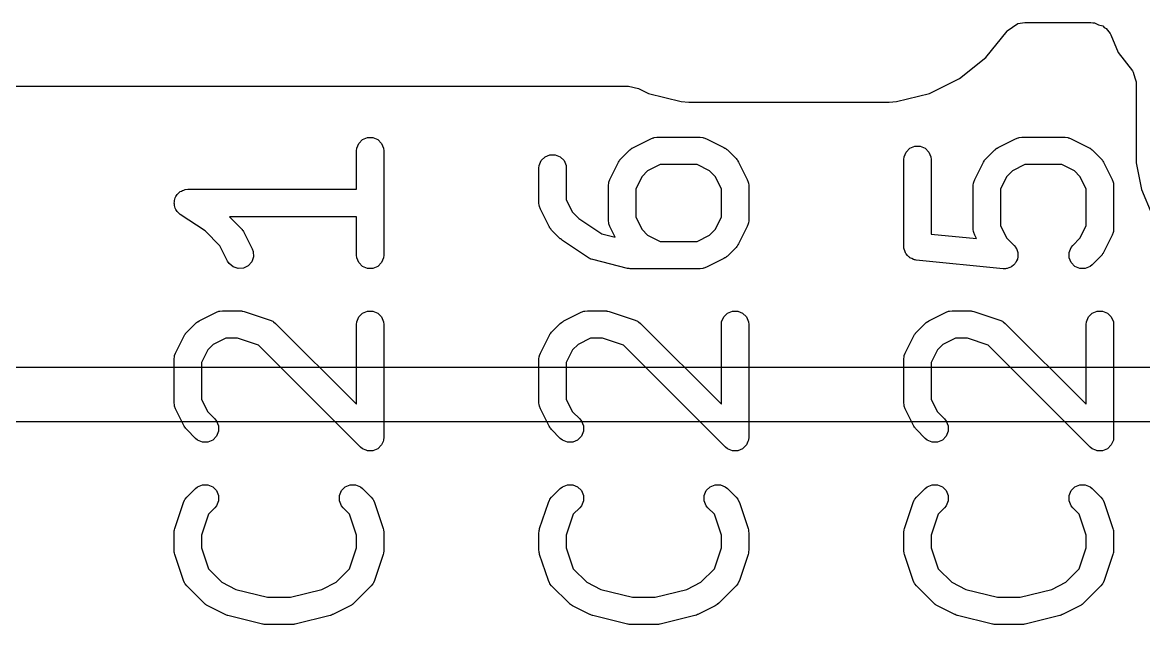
# Model space of a CAD drawing. Header units: inches. Extents: x 1.3 to 5.24, y -7.03 to -1.12.
# Drawn here: x 3.8307 to 4.0726, y -2.5103 to -2.3802 of the extents above; entities that cross this region are included whole.
import ezdxf

# ---------------------------------------------------------------- set-up
doc = ezdxf.new("R2010")
doc.units = ezdxf.units.IN
doc.header["$MEASUREMENT"] = 0
for name, color, linetype, true_color in [('F.Cu', 13, 'CONTINUOUS', 0xc83434), ('F.Silkscreen', 41, 'CONTINUOUS', 0xf2eda1), ('In1.Cu', 91, 'CONTINUOUS', 0x7fc87f)]:
    doc.layers.add(name, color=color, linetype=linetype, true_color=true_color)

msp = doc.modelspace()

# ---------------------------------------------------------------- linework, layer by layer
at = {"layer": 'F.Cu', "linetype": 'CONTINUOUS'}
for p, q in [((4.04319, -2.38206), (4.04545, -2.38049)), ((4.04545, -2.38049), (4.04699, -2.38024)), ((4.04699, -2.38024), (4.06119, -2.38024)), ((4.06119, -2.38024), (4.06162, -2.38036)), ((4.06162, -2.38036), (4.06205, -2.38031)), ((4.06205, -2.38031), (4.06291, -2.38074)), ((4.06291, -2.38074), (4.06383, -2.38101)), ((4.03858, -2.38779), (4.04314, -2.38212)), ((4.04314, -2.38212), (4.04319, -2.38206)), ((4.04314, -2.38212), (4.04314, -2.38212)), ((4.06383, -2.38101), (4.06412, -2.38134)), ((4.06412, -2.38134), (4.06452, -2.38154)), ((4.06452, -2.38154), (4.06539, -2.38262)), ((4.06539, -2.38262), (4.06557, -2.38292)), ((4.06557, -2.38292), (4.06714, -2.38673)), ((4.0329, -2.39236), (4.03858, -2.38779)), ((4.06714, -2.38673), (4.07021, -2.39072)), ((4.02638, -2.39559), (4.0329, -2.39236)), ((4.07021, -2.39072), (4.07036, -2.39097)), ((4.07036, -2.39097), (4.0707, -2.39221)), ((4.0707, -2.39221), (4.07103, -2.39306)), ((3.78001, -2.39402), (3.96142, -2.39402)), ((3.96142, -2.39402), (3.96359, -2.39452)), ((3.96359, -2.39452), (3.96575, -2.39559)), ((4.07103, -2.39306), (4.07099, -2.39326)), ((4.07099, -2.39326), (4.07104, -2.39346)), ((4.07104, -2.39346), (4.07104, -2.41059)), ((3.96575, -2.39559), (3.97281, -2.39735)), ((3.97281, -2.39735), (3.97281, -2.39735)), ((3.97281, -2.39735), (3.97282, -2.39735)), ((3.97282, -2.39735), (3.97445, -2.39746)), ((3.97445, -2.39746), (3.97445, -2.39746)), ((3.97445, -2.39746), (4.01768, -2.39746)), ((4.01768, -2.39746), (4.01931, -2.39735)), ((4.01768, -2.39746), (4.01768, -2.39746)), ((4.01931, -2.39735), (4.02638, -2.39559)), ((4.07104, -2.41059), (4.07104, -2.41059)), ((4.07104, -2.41059), (4.07104, -2.41059)), ((4.07104, -2.41059), (4.07218, -2.4163)), ((4.07218, -2.4163), (4.07218, -2.4163)), ((4.07218, -2.4163), (4.07441, -2.42167))]:
    msp.add_line(p, q, dxfattribs=at)
at = {"layer": 'F.Silkscreen', "linetype": 'CONTINUOUS'}
for p, q in [((3.90275, -2.408), (3.90281, -2.40742)), ((3.90281, -2.40742), (3.90325, -2.40636)), ((3.90325, -2.40636), (3.90406, -2.40554)), ((3.90406, -2.40554), (3.90513, -2.4051)), ((3.90513, -2.4051), (3.90628, -2.4051)), ((3.90628, -2.4051), (3.90734, -2.40554)), ((3.90734, -2.40554), (3.90816, -2.40636)), ((3.90816, -2.40636), (3.9086, -2.40742)), ((3.9086, -2.40742), (3.90865, -2.408)), ((3.9621, -2.40748), (3.96218, -2.40742)), ((3.96218, -2.40742), (3.96225, -2.40739)), ((3.96225, -2.40739), (3.9625, -2.40723)), ((3.9625, -2.40723), (3.96625, -2.40535)), ((3.96625, -2.40535), (3.96679, -2.40515)), ((3.96679, -2.40515), (3.96689, -2.40514)), ((3.96689, -2.40514), (3.96699, -2.4051)), ((3.96699, -2.4051), (3.96757, -2.40504)), ((3.96757, -2.40504), (3.97694, -2.40504)), ((3.97694, -2.40504), (3.97752, -2.4051)), ((3.97752, -2.4051), (3.97762, -2.40514)), ((3.97762, -2.40514), (3.97772, -2.40515)), ((3.97772, -2.40515), (3.97826, -2.40535)), ((3.97826, -2.40535), (3.98201, -2.40723)), ((3.98201, -2.40723), (3.98226, -2.40739)), ((3.98226, -2.40739), (3.98233, -2.40742)), ((3.98233, -2.40742), (3.98241, -2.40748)), ((4.02136, -2.40823), (4.02217, -2.40742)), ((4.02217, -2.40742), (4.02324, -2.40697)), ((4.02324, -2.40697), (4.02439, -2.40697)), ((4.02439, -2.40697), (4.02545, -2.40742)), ((4.02545, -2.40742), (4.02627, -2.40823)), ((4.04084, -2.40748), (4.04092, -2.40742)), ((4.04092, -2.40742), (4.04099, -2.40739)), ((4.04099, -2.40739), (4.04124, -2.40723)), ((4.04124, -2.40723), (4.04499, -2.40535)), ((4.04499, -2.40535), (4.04553, -2.40515)), ((4.04553, -2.40515), (4.04563, -2.40514)), ((4.04563, -2.40514), (4.04573, -2.4051)), ((4.04573, -2.4051), (4.04631, -2.40504)), ((4.04631, -2.40504), (4.05568, -2.40504)), ((4.05568, -2.40504), (4.05626, -2.4051)), ((4.05626, -2.4051), (4.05636, -2.40514)), ((4.05636, -2.40514), (4.05646, -2.40515)), ((4.05646, -2.40515), (4.057, -2.40535)), ((4.057, -2.40535), (4.06075, -2.40723)), ((4.06075, -2.40723), (4.061, -2.40739)), ((4.061, -2.40739), (4.06107, -2.40742)), ((4.06107, -2.40742), (4.06115, -2.40748)), ((3.90275, -2.41629), (3.90275, -2.408)), ((3.90865, -2.408), (3.90865, -2.43049)), ((3.94262, -2.4101), (3.94343, -2.40929)), ((3.94343, -2.40929), (3.9445, -2.40885)), ((3.9445, -2.40885), (3.94565, -2.40885)), ((3.94565, -2.40885), (3.94671, -2.40929)), ((3.94671, -2.40929), (3.94753, -2.4101)), ((3.95967, -2.40988), (3.95986, -2.40966)), ((3.95986, -2.40966), (3.96173, -2.40778)), ((3.96173, -2.40778), (3.96196, -2.4076)), ((3.96196, -2.4076), (3.96201, -2.40754)), ((3.96201, -2.40754), (3.9621, -2.40748)), ((3.98241, -2.40748), (3.9825, -2.40754)), ((3.9825, -2.40754), (3.98255, -2.4076)), ((3.98255, -2.4076), (3.98278, -2.40778)), ((3.98278, -2.40778), (3.98465, -2.40966)), ((3.98465, -2.40966), (3.98484, -2.40988)), ((4.02086, -2.40987), (4.02092, -2.40929)), ((4.02092, -2.40929), (4.02136, -2.40823)), ((4.02627, -2.40823), (4.02671, -2.40929)), ((4.02671, -2.40929), (4.02676, -2.40987)), ((4.03841, -2.40988), (4.0386, -2.40966)), ((4.0386, -2.40966), (4.04047, -2.40778)), ((4.04047, -2.40778), (4.0407, -2.4076)), ((4.0407, -2.4076), (4.04075, -2.40754)), ((4.04075, -2.40754), (4.04084, -2.40748)), ((4.06115, -2.40748), (4.06124, -2.40754)), ((4.06124, -2.40754), (4.06129, -2.4076)), ((4.06129, -2.4076), (4.06152, -2.40778)), ((4.06152, -2.40778), (4.06339, -2.40966)), ((4.06339, -2.40966), (4.06358, -2.40988)), ((3.94212, -2.41175), (3.94218, -2.41117)), ((3.94212, -2.41924), (3.94212, -2.41175)), ((3.94218, -2.41117), (3.94262, -2.4101)), ((3.94753, -2.4101), (3.94797, -2.41117)), ((3.94797, -2.41117), (3.94802, -2.41175)), ((3.94802, -2.41175), (3.94802, -2.41855)), ((3.95743, -2.41417), (3.9593, -2.41042)), ((3.9593, -2.41042), (3.95946, -2.41018)), ((3.95946, -2.41018), (3.95949, -2.4101)), ((3.95949, -2.4101), (3.95956, -2.41002)), ((3.95956, -2.41002), (3.95961, -2.40993)), ((3.95961, -2.40993), (3.95967, -2.40988)), ((3.96827, -2.41095), (3.96557, -2.4123)), ((3.97625, -2.41095), (3.96827, -2.41095)), ((3.97894, -2.4123), (3.97625, -2.41095)), ((3.98484, -2.40988), (3.9849, -2.40993)), ((3.9849, -2.40993), (3.98496, -2.41002)), ((3.98496, -2.41002), (3.98502, -2.4101)), ((3.98502, -2.4101), (3.98505, -2.41018)), ((3.98505, -2.41018), (3.98521, -2.41042)), ((3.98521, -2.41042), (3.98708, -2.41417)), ((4.02086, -2.42862), (4.02086, -2.40987)), ((4.02676, -2.40987), (4.02676, -2.42595)), ((4.03617, -2.41417), (4.03804, -2.41042)), ((4.03804, -2.41042), (4.0382, -2.41018)), ((4.0382, -2.41018), (4.03823, -2.4101)), ((4.03823, -2.4101), (4.0383, -2.41002)), ((4.0383, -2.41002), (4.03835, -2.40993)), ((4.03835, -2.40993), (4.03841, -2.40988)), ((4.04701, -2.41095), (4.04431, -2.4123)), ((4.05499, -2.41095), (4.04701, -2.41095)), ((4.05768, -2.4123), (4.05499, -2.41095)), ((4.06358, -2.40988), (4.06364, -2.40993)), ((4.06364, -2.40993), (4.0637, -2.41002)), ((4.0637, -2.41002), (4.06376, -2.4101)), ((4.06376, -2.4101), (4.06379, -2.41018)), ((4.06379, -2.41018), (4.06395, -2.41042)), ((4.06395, -2.41042), (4.06582, -2.41417)), ((3.95722, -2.41472), (3.95743, -2.41417)), ((3.96437, -2.41349), (3.96302, -2.41619)), ((3.96557, -2.4123), (3.96437, -2.41349)), ((3.98014, -2.41349), (3.97894, -2.4123)), ((3.98149, -2.41619), (3.98014, -2.41349)), ((3.98708, -2.41417), (3.98729, -2.41472)), ((4.03596, -2.41472), (4.03617, -2.41417)), ((4.04311, -2.41349), (4.04176, -2.41619)), ((4.04431, -2.4123), (4.04311, -2.41349)), ((4.05888, -2.41349), (4.05768, -2.4123)), ((4.06023, -2.41619), (4.05888, -2.41349)), ((4.06582, -2.41417), (4.06603, -2.41472)), ((3.86424, -2.41716), (3.86448, -2.417)), ((3.86448, -2.417), (3.86469, -2.41679)), ((3.86469, -2.41679), (3.86496, -2.41668)), ((3.86496, -2.41668), (3.8652, -2.41652)), ((3.8652, -2.41652), (3.86549, -2.41646)), ((3.86549, -2.41646), (3.86576, -2.41635)), ((3.86576, -2.41635), (3.86633, -2.41629)), ((3.86633, -2.41629), (3.86633, -2.41629)), ((3.86633, -2.41629), (3.86633, -2.41629)), ((3.86633, -2.41629), (3.86633, -2.41629)), ((3.86633, -2.41629), (3.90275, -2.41629)), ((3.95712, -2.41549), (3.95717, -2.41492)), ((3.95712, -2.42299), (3.95712, -2.41549)), ((3.95717, -2.41492), (3.95721, -2.41482)), ((3.95721, -2.41482), (3.95722, -2.41472)), ((3.96302, -2.41619), (3.96302, -2.4223)), ((3.98149, -2.4223), (3.98149, -2.41619)), ((3.98729, -2.41472), (3.9873, -2.41482)), ((3.9873, -2.41482), (3.98734, -2.41492)), ((3.98734, -2.41492), (3.98739, -2.41549)), ((3.98739, -2.41549), (3.98739, -2.42299)), ((4.03586, -2.41549), (4.03591, -2.41492)), ((4.03586, -2.42487), (4.03586, -2.41549)), ((4.03591, -2.41492), (4.03595, -2.41482)), ((4.03595, -2.41482), (4.03596, -2.41472)), ((4.04176, -2.41619), (4.04176, -2.42417)), ((4.06023, -2.42417), (4.06023, -2.41619)), ((4.06603, -2.41472), (4.06604, -2.41482)), ((4.06604, -2.41482), (4.06608, -2.41492)), ((4.06608, -2.41492), (4.06613, -2.41549)), ((4.06613, -2.41549), (4.06613, -2.42487)), ((3.86338, -2.41925), (3.86344, -2.41896)), ((3.86344, -2.41953), (3.86338, -2.41925)), ((3.86344, -2.41867), (3.86355, -2.4184)), ((3.86344, -2.41896), (3.86344, -2.41867)), ((3.86355, -2.4184), (3.8636, -2.41812)), ((3.8636, -2.41812), (3.86376, -2.41787)), ((3.86376, -2.41787), (3.86388, -2.4176)), ((3.86388, -2.4176), (3.86408, -2.4174)), ((3.86408, -2.4174), (3.86424, -2.41716)), ((3.94218, -2.41982), (3.94212, -2.41924)), ((3.94802, -2.41855), (3.94937, -2.42124)), ((3.86344, -2.41982), (3.86344, -2.41953)), ((3.86355, -2.42009), (3.86344, -2.41982)), ((3.8636, -2.42038), (3.86355, -2.42009)), ((3.86377, -2.42062), (3.8636, -2.42038)), ((3.86388, -2.42088), (3.86377, -2.42062)), ((3.86408, -2.42109), (3.86388, -2.42088)), ((3.86425, -2.42133), (3.86408, -2.42109)), ((3.86469, -2.4217), (3.86425, -2.42133)), ((3.87007, -2.42529), (3.86469, -2.4217)), ((3.86469, -2.4217), (3.86469, -2.4217)), ((3.86469, -2.4217), (3.86469, -2.4217)), ((3.86469, -2.4217), (3.86469, -2.4217)), ((3.94222, -2.41992), (3.94218, -2.41982)), ((3.94222, -2.42002), (3.94222, -2.41992)), ((3.94243, -2.42056), (3.94222, -2.42002)), ((3.94431, -2.42431), (3.94243, -2.42056)), ((3.94937, -2.42124), (3.9507, -2.42257)), ((3.90275, -2.4222), (3.87533, -2.4222)), ((3.87533, -2.4222), (3.87779, -2.42466)), ((3.90275, -2.43049), (3.90275, -2.4222)), ((3.94446, -2.42456), (3.94431, -2.42431)), ((3.9507, -2.42257), (3.95566, -2.42588)), ((3.95717, -2.42357), (3.95712, -2.42299)), ((3.95721, -2.42367), (3.95717, -2.42357)), ((3.95722, -2.42377), (3.95721, -2.42367)), ((3.95743, -2.42431), (3.95722, -2.42377)), ((3.95857, -2.42661), (3.95743, -2.42431)), ((3.96302, -2.4223), (3.96437, -2.42499)), ((3.98014, -2.42499), (3.98149, -2.4223)), ((3.98708, -2.42431), (3.98521, -2.42806)), ((3.98729, -2.42377), (3.98708, -2.42431)), ((3.9873, -2.42367), (3.98729, -2.42377)), ((3.98734, -2.42357), (3.9873, -2.42367)), ((3.98739, -2.42299), (3.98734, -2.42357)), ((4.04176, -2.42417), (4.04311, -2.42687)), ((4.05888, -2.42687), (4.06023, -2.42417)), ((3.87328, -2.42849), (3.87007, -2.42529)), ((3.87779, -2.42466), (3.87798, -2.42488)), ((3.87798, -2.42488), (3.87804, -2.42493)), ((3.87804, -2.42493), (3.87809, -2.42502)), ((3.87809, -2.42502), (3.87816, -2.4251)), ((3.87816, -2.4251), (3.87819, -2.42518)), ((3.87819, -2.42518), (3.87835, -2.42542)), ((3.87835, -2.42542), (3.88022, -2.42917)), ((3.94449, -2.42463), (3.94446, -2.42456)), ((3.94456, -2.42472), (3.94449, -2.42463)), ((3.94461, -2.4248), (3.94456, -2.42472)), ((3.94467, -2.42486), (3.94461, -2.4248)), ((3.94486, -2.42508), (3.94467, -2.42486)), ((3.94673, -2.42696), (3.94486, -2.42508)), ((3.95566, -2.42588), (3.95857, -2.42661)), ((3.96437, -2.42499), (3.96557, -2.42619)), ((3.96557, -2.42619), (3.96827, -2.42754)), ((3.97625, -2.42754), (3.97894, -2.42619)), ((3.97894, -2.42619), (3.98014, -2.42499)), ((4.02676, -2.42595), (4.03654, -2.42692)), ((4.03591, -2.42544), (4.03586, -2.42487)), ((4.03595, -2.42554), (4.03591, -2.42544)), ((4.03596, -2.42565), (4.03595, -2.42554)), ((4.03617, -2.42619), (4.03596, -2.42565)), ((4.03654, -2.42692), (4.03617, -2.42619)), ((4.06582, -2.42619), (4.06395, -2.42994)), ((4.06603, -2.42565), (4.06582, -2.42619)), ((4.06604, -2.42554), (4.06603, -2.42565)), ((4.06608, -2.42544), (4.06604, -2.42554)), ((4.06613, -2.42487), (4.06608, -2.42544)), ((3.87494, -2.43181), (3.87328, -2.42849)), ((3.88022, -2.42917), (3.88043, -2.42971)), ((3.94674, -2.42696), (3.94673, -2.42696)), ((3.94673, -2.42696), (3.94673, -2.42696)), ((3.94697, -2.42715), (3.94674, -2.42696)), ((3.94718, -2.42732), (3.94697, -2.42715)), ((3.94718, -2.42733), (3.94718, -2.42732)), ((3.94718, -2.42732), (3.94718, -2.42732)), ((3.95281, -2.43108), (3.94718, -2.42733)), ((3.96827, -2.42754), (3.97625, -2.42754)), ((3.98465, -2.42883), (3.98278, -2.43071)), ((3.98484, -2.42861), (3.98465, -2.42883)), ((3.9849, -2.42855), (3.98484, -2.42861)), ((3.98496, -2.42846), (3.9849, -2.42855)), ((3.98502, -2.42838), (3.98496, -2.42846)), ((3.98505, -2.42831), (3.98502, -2.42838)), ((3.98521, -2.42806), (3.98505, -2.42831)), ((4.02088, -2.42883), (4.02086, -2.42862)), ((4.02087, -2.4289), (4.02088, -2.42883)), ((4.02089, -2.42897), (4.02087, -2.4289)), ((4.02092, -2.42919), (4.02089, -2.42897)), ((4.02108, -2.42959), (4.02092, -2.42919)), ((4.04311, -2.42687), (4.04465, -2.42841)), ((4.04465, -2.42841), (4.04501, -2.42885)), ((4.04501, -2.42885), (4.04507, -2.42899)), ((4.04507, -2.42899), (4.04517, -2.4291)), ((4.04517, -2.4291), (4.04529, -2.42952)), ((4.05654, -2.42992), (4.05698, -2.42885)), ((4.05698, -2.42885), (4.05734, -2.42841)), ((4.05734, -2.42841), (4.05888, -2.42687)), ((3.88051, -2.43086), (3.88015, -2.43196)), ((3.88043, -2.42971), (3.88051, -2.43086)), ((3.90281, -2.43107), (3.90275, -2.43049)), ((3.90325, -2.43213), (3.90281, -2.43107)), ((3.9086, -2.43107), (3.90816, -2.43213)), ((3.90865, -2.43049), (3.9086, -2.43107)), ((3.95313, -2.43124), (3.95281, -2.43108)), ((3.95318, -2.43129), (3.95313, -2.43124)), ((3.95325, -2.43131), (3.95318, -2.43129)), ((3.95332, -2.43135), (3.95325, -2.43131)), ((3.95339, -2.43136), (3.95332, -2.43135)), ((3.95373, -2.43148), (3.95339, -2.43136)), ((3.96123, -2.43336), (3.95373, -2.43148)), ((3.98201, -2.43126), (3.97826, -2.43313)), ((3.98226, -2.4311), (3.98201, -2.43126)), ((3.98233, -2.43107), (3.98226, -2.4311)), ((3.98241, -2.43101), (3.98233, -2.43107)), ((3.9825, -2.43095), (3.98241, -2.43101)), ((3.98255, -2.43089), (3.9825, -2.43095)), ((3.98278, -2.43071), (3.98255, -2.43089)), ((4.02121, -2.43001), (4.02108, -2.42959)), ((4.0213, -2.43012), (4.02121, -2.43001)), ((4.02136, -2.43026), (4.0213, -2.43012)), ((4.02166, -2.43056), (4.02136, -2.43026)), ((4.02194, -2.4309), (4.02166, -2.43056)), ((4.02207, -2.43097), (4.02194, -2.4309)), ((4.02217, -2.43107), (4.02207, -2.43097)), ((4.02257, -2.43124), (4.02217, -2.43107)), ((4.02295, -2.43144), (4.02257, -2.43124)), ((4.02317, -2.43149), (4.02295, -2.43144)), ((4.02324, -2.43151), (4.02317, -2.43149)), ((4.02331, -2.43151), (4.02324, -2.43151)), ((4.02352, -2.43156), (4.02331, -2.43151)), ((4.04227, -2.43343), (4.02352, -2.43156)), ((4.04538, -2.43135), (4.04518, -2.43173)), ((4.04529, -2.42952), (4.04546, -2.42992)), ((4.0454, -2.43121), (4.04538, -2.43135)), ((4.04546, -2.43107), (4.0454, -2.43121)), ((4.04546, -2.42992), (4.04546, -2.43007)), ((4.04546, -2.43007), (4.0455, -2.43021)), ((4.0455, -2.43021), (4.04546, -2.43064)), ((4.04546, -2.43064), (4.04546, -2.43107)), ((4.05654, -2.43107), (4.05654, -2.42992)), ((4.05698, -2.43213), (4.05654, -2.43107)), ((4.06339, -2.43071), (4.06152, -2.43258)), ((4.06358, -2.43048), (4.06339, -2.43071)), ((4.06364, -2.43043), (4.06358, -2.43048)), ((4.0637, -2.43034), (4.06364, -2.43043)), ((4.06376, -2.43026), (4.0637, -2.43034)), ((4.06379, -2.43019), (4.06376, -2.43026)), ((4.06395, -2.42994), (4.06379, -2.43019)), ((3.87525, -2.4323), (3.87494, -2.43181)), ((3.87612, -2.43306), (3.87525, -2.4323)), ((3.87721, -2.43342), (3.87612, -2.43306)), ((3.87836, -2.43334), (3.87721, -2.43342)), ((3.87939, -2.43283), (3.87836, -2.43334)), ((3.88015, -2.43196), (3.87939, -2.43283)), ((3.90406, -2.43295), (3.90325, -2.43213)), ((3.90513, -2.43339), (3.90406, -2.43295)), ((3.90628, -2.43339), (3.90513, -2.43339)), ((3.90734, -2.43295), (3.90628, -2.43339)), ((3.90816, -2.43213), (3.90734, -2.43295)), ((3.96133, -2.43337), (3.96123, -2.43336)), ((3.96137, -2.43339), (3.96133, -2.43337)), ((3.96159, -2.43341), (3.96137, -2.43339)), ((3.9618, -2.43344), (3.96159, -2.43341)), ((3.96184, -2.43344), (3.9618, -2.43344)), ((3.96194, -2.43345), (3.96184, -2.43344)), ((3.97694, -2.43345), (3.96194, -2.43345)), ((3.97752, -2.43339), (3.97694, -2.43345)), ((3.97762, -2.43335), (3.97752, -2.43339)), ((3.97772, -2.43334), (3.97762, -2.43335)), ((3.97826, -2.43313), (3.97772, -2.43334)), ((4.04284, -2.43343), (4.04227, -2.43343)), ((4.04299, -2.43339), (4.04284, -2.43343)), ((4.04314, -2.43339), (4.04299, -2.43339)), ((4.04353, -2.43322), (4.04314, -2.43339)), ((4.04395, -2.4331), (4.04353, -2.43322)), ((4.04406, -2.43301), (4.04395, -2.4331)), ((4.0442, -2.43295), (4.04406, -2.43301)), ((4.0445, -2.43264), (4.0442, -2.43295)), ((4.04484, -2.43237), (4.0445, -2.43264)), ((4.04491, -2.43224), (4.04484, -2.43237)), ((4.04501, -2.43213), (4.04491, -2.43224)), ((4.04518, -2.43173), (4.04501, -2.43213)), ((4.05779, -2.43295), (4.05698, -2.43213)), ((4.05886, -2.43339), (4.05779, -2.43295)), ((4.06001, -2.43339), (4.05886, -2.43339)), ((4.06107, -2.43295), (4.06001, -2.43339)), ((4.06152, -2.43258), (4.06107, -2.43295)), ((3.86876, -2.44472), (3.87251, -2.44285)), ((3.87251, -2.44285), (3.87305, -2.44264)), ((3.87305, -2.44264), (3.87316, -2.44264)), ((3.87316, -2.44264), (3.87325, -2.4426)), ((3.87325, -2.4426), (3.87383, -2.44254)), ((3.87383, -2.44254), (3.87758, -2.44254)), ((3.87758, -2.44254), (3.87787, -2.44257)), ((3.87787, -2.44257), (3.87795, -2.44256)), ((3.87795, -2.44256), (3.87805, -2.44258)), ((3.87805, -2.44258), (3.87816, -2.4426)), ((3.87816, -2.4426), (3.87823, -2.44263)), ((3.87823, -2.44263), (3.87851, -2.44269)), ((3.87851, -2.44269), (3.88414, -2.44456)), ((3.90325, -2.44385), (3.90406, -2.44304)), ((3.90406, -2.44304), (3.90513, -2.4426)), ((3.90513, -2.4426), (3.90628, -2.4426)), ((3.90628, -2.4426), (3.90734, -2.44304)), ((3.90734, -2.44304), (3.90816, -2.44385)), ((3.9475, -2.44472), (3.95125, -2.44285)), ((3.95125, -2.44285), (3.95179, -2.44264)), ((3.95179, -2.44264), (3.9519, -2.44264)), ((3.9519, -2.44264), (3.95199, -2.4426)), ((3.95199, -2.4426), (3.95257, -2.44254)), ((3.95257, -2.44254), (3.95632, -2.44254)), ((3.95632, -2.44254), (3.95661, -2.44257)), ((3.95661, -2.44257), (3.95669, -2.44256)), ((3.95669, -2.44256), (3.95679, -2.44258)), ((3.95679, -2.44258), (3.9569, -2.4426)), ((3.9569, -2.4426), (3.95697, -2.44263)), ((3.95697, -2.44263), (3.95725, -2.44269)), ((3.95725, -2.44269), (3.96288, -2.44456)), ((3.98199, -2.44385), (3.9828, -2.44304)), ((3.9828, -2.44304), (3.98387, -2.4426)), ((3.98387, -2.4426), (3.98502, -2.4426)), ((3.98502, -2.4426), (3.98608, -2.44304)), ((3.98608, -2.44304), (3.9869, -2.44385)), ((4.02624, -2.44472), (4.02999, -2.44285)), ((4.02999, -2.44285), (4.03053, -2.44264)), ((4.03053, -2.44264), (4.03064, -2.44264)), ((4.03064, -2.44264), (4.03073, -2.4426)), ((4.03073, -2.4426), (4.03131, -2.44254)), ((4.03131, -2.44254), (4.03506, -2.44254)), ((4.03506, -2.44254), (4.03535, -2.44257)), ((4.03535, -2.44257), (4.03543, -2.44256)), ((4.03543, -2.44256), (4.03553, -2.44258)), ((4.03553, -2.44258), (4.03564, -2.4426)), ((4.03564, -2.4426), (4.03571, -2.44263)), ((4.03571, -2.44263), (4.03599, -2.44269)), ((4.03599, -2.44269), (4.04162, -2.44456)), ((4.06073, -2.44385), (4.06154, -2.44304)), ((4.06154, -2.44304), (4.06261, -2.4426)), ((4.06261, -2.4426), (4.06376, -2.4426)), ((4.06376, -2.4426), (4.06482, -2.44304)), ((4.06482, -2.44304), (4.06564, -2.44385)), ((3.86612, -2.44715), (3.86799, -2.44528)), ((3.86799, -2.44528), (3.86822, -2.44509)), ((3.86822, -2.44509), (3.86827, -2.44503)), ((3.86827, -2.44503), (3.86836, -2.44498)), ((3.86836, -2.44498), (3.86844, -2.44491)), ((3.86844, -2.44491), (3.86851, -2.44488)), ((3.86851, -2.44488), (3.86876, -2.44472)), ((3.88414, -2.44456), (3.88467, -2.4448)), ((3.88467, -2.4448), (3.88475, -2.44487)), ((3.88475, -2.44487), (3.88484, -2.44491)), ((3.88484, -2.44491), (3.88529, -2.44528)), ((3.88529, -2.44528), (3.90275, -2.46273)), ((3.90275, -2.44549), (3.90281, -2.44492)), ((3.90275, -2.46273), (3.90275, -2.44549)), ((3.90281, -2.44492), (3.90325, -2.44385)), ((3.90816, -2.44385), (3.9086, -2.44492)), ((3.9086, -2.44492), (3.90865, -2.44549)), ((3.90865, -2.44549), (3.90865, -2.46986)), ((3.94486, -2.44715), (3.94673, -2.44528)), ((3.94673, -2.44528), (3.94696, -2.44509)), ((3.94696, -2.44509), (3.94701, -2.44503)), ((3.94701, -2.44503), (3.9471, -2.44498)), ((3.9471, -2.44498), (3.94718, -2.44491)), ((3.94718, -2.44491), (3.94725, -2.44488)), ((3.94725, -2.44488), (3.9475, -2.44472)), ((3.96288, -2.44456), (3.96341, -2.4448)), ((3.96341, -2.4448), (3.96349, -2.44487)), ((3.96349, -2.44487), (3.96358, -2.44491)), ((3.96358, -2.44491), (3.96403, -2.44528)), ((3.96403, -2.44528), (3.98149, -2.46273)), ((3.98149, -2.44549), (3.98155, -2.44492)), ((3.98149, -2.46273), (3.98149, -2.44549)), ((3.98155, -2.44492), (3.98199, -2.44385)), ((3.9869, -2.44385), (3.98734, -2.44492)), ((3.98734, -2.44492), (3.98739, -2.44549)), ((3.98739, -2.44549), (3.98739, -2.46986)), ((4.0236, -2.44715), (4.02547, -2.44528)), ((4.02547, -2.44528), (4.0257, -2.44509)), ((4.0257, -2.44509), (4.02575, -2.44503)), ((4.02575, -2.44503), (4.02584, -2.44498)), ((4.02584, -2.44498), (4.02592, -2.44491)), ((4.02592, -2.44491), (4.02599, -2.44488)), ((4.02599, -2.44488), (4.02624, -2.44472)), ((4.04162, -2.44456), (4.04215, -2.4448)), ((4.04215, -2.4448), (4.04223, -2.44487)), ((4.04223, -2.44487), (4.04233, -2.44491)), ((4.04233, -2.44491), (4.04277, -2.44528)), ((4.04277, -2.44528), (4.06023, -2.46273)), ((4.06023, -2.44549), (4.06029, -2.44492)), ((4.06023, -2.46273), (4.06023, -2.44549)), ((4.06029, -2.44492), (4.06073, -2.44385)), ((4.06564, -2.44385), (4.06608, -2.44492)), ((4.06608, -2.44492), (4.06613, -2.44549)), ((4.06613, -2.44549), (4.06613, -2.46986)), ((3.86369, -2.45167), (3.86557, -2.44792)), ((3.86557, -2.44792), (3.86572, -2.44767)), ((3.86572, -2.44767), (3.86575, -2.4476)), ((3.86575, -2.4476), (3.86582, -2.44752)), ((3.86582, -2.44752), (3.86587, -2.44743)), ((3.86587, -2.44743), (3.86593, -2.44738)), ((3.86593, -2.44738), (3.86612, -2.44715)), ((3.87453, -2.44844), (3.87183, -2.44979)), ((3.8771, -2.44844), (3.87453, -2.44844)), ((3.88161, -2.44995), (3.8771, -2.44844)), ((3.94243, -2.45167), (3.94431, -2.44792)), ((3.94431, -2.44792), (3.94446, -2.44767)), ((3.94446, -2.44767), (3.94449, -2.4476)), ((3.94449, -2.4476), (3.94456, -2.44752)), ((3.94456, -2.44752), (3.94461, -2.44743)), ((3.94461, -2.44743), (3.94467, -2.44738)), ((3.94467, -2.44738), (3.94486, -2.44715)), ((3.95327, -2.44844), (3.95057, -2.44979)), ((3.95584, -2.44844), (3.95327, -2.44844)), ((3.96035, -2.44995), (3.95584, -2.44844)), ((4.02117, -2.45167), (4.02305, -2.44792)), ((4.02305, -2.44792), (4.0232, -2.44767)), ((4.0232, -2.44767), (4.02323, -2.4476)), ((4.02323, -2.4476), (4.0233, -2.44752)), ((4.0233, -2.44752), (4.02335, -2.44743)), ((4.02335, -2.44743), (4.02341, -2.44738)), ((4.02341, -2.44738), (4.0236, -2.44715)), ((4.03201, -2.44844), (4.02931, -2.44979)), ((4.03458, -2.44844), (4.03201, -2.44844)), ((4.03909, -2.44995), (4.03458, -2.44844)), ((3.87183, -2.44979), (3.87063, -2.45099)), ((3.90361, -2.47195), (3.88161, -2.44995)), ((3.95057, -2.44979), (3.94937, -2.45099)), ((3.98235, -2.47195), (3.96035, -2.44995)), ((4.02931, -2.44979), (4.02811, -2.45099)), ((4.06109, -2.47195), (4.03909, -2.44995)), ((3.86338, -2.45299), (3.86344, -2.45241)), ((3.86338, -2.46236), (3.86338, -2.45299)), ((3.86344, -2.45241), (3.86348, -2.45232)), ((3.86348, -2.45221), (3.86369, -2.45167)), ((3.86348, -2.45232), (3.86348, -2.45221)), ((3.87063, -2.45099), (3.86928, -2.45369)), ((3.94212, -2.45299), (3.94218, -2.45241)), ((3.94212, -2.46236), (3.94212, -2.45299)), ((3.94218, -2.45241), (3.94222, -2.45232)), ((3.94222, -2.45221), (3.94243, -2.45167)), ((3.94222, -2.45232), (3.94222, -2.45221)), ((3.94937, -2.45099), (3.94802, -2.45369)), ((4.02086, -2.45299), (4.02092, -2.45241)), ((4.02086, -2.46236), (4.02086, -2.45299)), ((4.02092, -2.45241), (4.02096, -2.45232)), ((4.02096, -2.45221), (4.02117, -2.45167)), ((4.02096, -2.45232), (4.02096, -2.45221)), ((4.02811, -2.45099), (4.02676, -2.45369)), ((3.86928, -2.45369), (3.86928, -2.46167)), ((3.94802, -2.45369), (3.94802, -2.46167)), ((4.02676, -2.45369), (4.02676, -2.46167)), ((3.86344, -2.46294), (3.86338, -2.46236)), ((3.86348, -2.46304), (3.86344, -2.46294)), ((3.86348, -2.46314), (3.86348, -2.46304)), ((3.86928, -2.46167), (3.87063, -2.46436)), ((3.94218, -2.46294), (3.94212, -2.46236)), ((3.94222, -2.46304), (3.94218, -2.46294)), ((3.94222, -2.46314), (3.94222, -2.46304)), ((3.94802, -2.46167), (3.94937, -2.46436)), ((4.02092, -2.46294), (4.02086, -2.46236)), ((4.02096, -2.46304), (4.02092, -2.46294)), ((4.02096, -2.46314), (4.02096, -2.46304)), ((4.02676, -2.46167), (4.02811, -2.46436)), ((3.86369, -2.46368), (3.86348, -2.46314)), ((3.86557, -2.46743), (3.86369, -2.46368)), ((3.87063, -2.46436), (3.87217, -2.4659)), ((3.94243, -2.46368), (3.94222, -2.46314)), ((3.94431, -2.46743), (3.94243, -2.46368)), ((3.94937, -2.46436), (3.95091, -2.4659)), ((4.02117, -2.46368), (4.02096, -2.46314)), ((4.02305, -2.46743), (4.02117, -2.46368)), ((4.02811, -2.46436), (4.02965, -2.4659)), ((3.86572, -2.46768), (3.86557, -2.46743)), ((3.86575, -2.46775), (3.86572, -2.46768)), ((3.86582, -2.46784), (3.86575, -2.46775)), ((3.86587, -2.46792), (3.86582, -2.46784)), ((3.87217, -2.4659), (3.87254, -2.46635)), ((3.87254, -2.46635), (3.87298, -2.46741)), ((3.87298, -2.46741), (3.87298, -2.46856)), ((3.94446, -2.46768), (3.94431, -2.46743)), ((3.94449, -2.46775), (3.94446, -2.46768)), ((3.94456, -2.46784), (3.94449, -2.46775)), ((3.94461, -2.46792), (3.94456, -2.46784)), ((3.95091, -2.4659), (3.95128, -2.46635)), ((3.95128, -2.46635), (3.95172, -2.46741)), ((3.95172, -2.46741), (3.95172, -2.46856)), ((4.0232, -2.46768), (4.02305, -2.46743)), ((4.02323, -2.46775), (4.0232, -2.46768)), ((4.0233, -2.46784), (4.02323, -2.46775)), ((4.02335, -2.46792), (4.0233, -2.46784)), ((4.02965, -2.4659), (4.03002, -2.46635)), ((4.03002, -2.46635), (4.03046, -2.46741)), ((4.03046, -2.46741), (4.03046, -2.46856)), ((3.86593, -2.46798), (3.86587, -2.46792)), ((3.86612, -2.4682), (3.86593, -2.46798)), ((3.86799, -2.47008), (3.86612, -2.4682)), ((3.86844, -2.47044), (3.86799, -2.47008)), ((3.87254, -2.46963), (3.87172, -2.47044)), ((3.87298, -2.46856), (3.87254, -2.46963)), ((3.90865, -2.46986), (3.9086, -2.47044)), ((3.94467, -2.46798), (3.94461, -2.46792)), ((3.94486, -2.4682), (3.94467, -2.46798)), ((3.94673, -2.47008), (3.94486, -2.4682)), ((3.94718, -2.47044), (3.94673, -2.47008)), ((3.95128, -2.46963), (3.95046, -2.47044)), ((3.95172, -2.46856), (3.95128, -2.46963)), ((3.98739, -2.46986), (3.98734, -2.47044)), ((4.02341, -2.46798), (4.02335, -2.46792)), ((4.0236, -2.4682), (4.02341, -2.46798)), ((4.02547, -2.47008), (4.0236, -2.4682)), ((4.02592, -2.47044), (4.02547, -2.47008)), ((4.03002, -2.46963), (4.0292, -2.47044)), ((4.03046, -2.46856), (4.03002, -2.46963)), ((4.06613, -2.46986), (4.06608, -2.47044)), ((3.8695, -2.47088), (3.86844, -2.47044)), ((3.87066, -2.47088), (3.8695, -2.47088)), ((3.87172, -2.47044), (3.87066, -2.47088)), ((3.90406, -2.47232), (3.90361, -2.47195)), ((3.90481, -2.47263), (3.90406, -2.47232)), ((3.90513, -2.47276), (3.90481, -2.47263)), ((3.90734, -2.47232), (3.90628, -2.47276)), ((3.90816, -2.4715), (3.90734, -2.47232)), ((3.90847, -2.47075), (3.90816, -2.4715)), ((3.9086, -2.47044), (3.90847, -2.47075)), ((3.94825, -2.47088), (3.94718, -2.47044)), ((3.9494, -2.47088), (3.94825, -2.47088)), ((3.95046, -2.47044), (3.9494, -2.47088)), ((3.9828, -2.47232), (3.98235, -2.47195)), ((3.98355, -2.47263), (3.9828, -2.47232)), ((3.98387, -2.47276), (3.98355, -2.47263)), ((3.98608, -2.47232), (3.98502, -2.47276)), ((3.9869, -2.4715), (3.98608, -2.47232)), ((3.98721, -2.47075), (3.9869, -2.4715)), ((3.98734, -2.47044), (3.98721, -2.47075)), ((4.02699, -2.47088), (4.02592, -2.47044)), ((4.02814, -2.47088), (4.02699, -2.47088)), ((4.0292, -2.47044), (4.02814, -2.47088)), ((4.06154, -2.47232), (4.06109, -2.47195)), ((4.06229, -2.47263), (4.06154, -2.47232)), ((4.06261, -2.47276), (4.06229, -2.47263)), ((4.06482, -2.47232), (4.06376, -2.47276)), ((4.06564, -2.4715), (4.06482, -2.47232)), ((4.06595, -2.47075), (4.06564, -2.4715)), ((4.06608, -2.47044), (4.06595, -2.47075)), ((3.90628, -2.47276), (3.90513, -2.47276)), ((3.90513, -2.47276), (3.90513, -2.47276)), ((3.98502, -2.47276), (3.98387, -2.47276)), ((3.98387, -2.47276), (3.98387, -2.47276)), ((4.06376, -2.47276), (4.06261, -2.47276)), ((4.06261, -2.47276), (4.06261, -2.47276)), ((3.86612, -2.48277), (3.86799, -2.4809)), ((3.86799, -2.4809), (3.86844, -2.48053)), ((3.86844, -2.48053), (3.8695, -2.48009)), ((3.8695, -2.48009), (3.87066, -2.48009)), ((3.87066, -2.48009), (3.87172, -2.48053)), ((3.87172, -2.48053), (3.87254, -2.48135)), ((3.87254, -2.48135), (3.87298, -2.48241)), ((3.87298, -2.48241), (3.87298, -2.48356)), ((3.89906, -2.48241), (3.8995, -2.48135)), ((3.89906, -2.48356), (3.89906, -2.48241)), ((3.8995, -2.48135), (3.90031, -2.48053)), ((3.90031, -2.48053), (3.90138, -2.48009)), ((3.90138, -2.48009), (3.90253, -2.48009)), ((3.90253, -2.48009), (3.90359, -2.48053)), ((3.90359, -2.48053), (3.90404, -2.4809)), ((3.90404, -2.4809), (3.90591, -2.48277)), ((3.94486, -2.48277), (3.94673, -2.4809)), ((3.94673, -2.4809), (3.94718, -2.48053)), ((3.94718, -2.48053), (3.94825, -2.48009)), ((3.94825, -2.48009), (3.9494, -2.48009)), ((3.9494, -2.48009), (3.95046, -2.48053)), ((3.95046, -2.48053), (3.95128, -2.48135)), ((3.95128, -2.48135), (3.95172, -2.48241)), ((3.95172, -2.48241), (3.95172, -2.48356)), ((3.9778, -2.48241), (3.97824, -2.48135)), ((3.9778, -2.48356), (3.9778, -2.48241)), ((3.97824, -2.48135), (3.97905, -2.48053)), ((3.97905, -2.48053), (3.98012, -2.48009)), ((3.98012, -2.48009), (3.98127, -2.48009)), ((3.98127, -2.48009), (3.98233, -2.48053)), ((3.98233, -2.48053), (3.98278, -2.4809)), ((3.98278, -2.4809), (3.98465, -2.48277)), ((4.0236, -2.48277), (4.02547, -2.4809)), ((4.02547, -2.4809), (4.02592, -2.48053)), ((4.02592, -2.48053), (4.02699, -2.48009)), ((4.02699, -2.48009), (4.02814, -2.48009)), ((4.02814, -2.48009), (4.0292, -2.48053)), ((4.0292, -2.48053), (4.03002, -2.48135)), ((4.03002, -2.48135), (4.03046, -2.48241)), ((4.03046, -2.48241), (4.03046, -2.48356)), ((4.05654, -2.48241), (4.05698, -2.48135)), ((4.05654, -2.48356), (4.05654, -2.48241)), ((4.05698, -2.48135), (4.05779, -2.48053)), ((4.05779, -2.48053), (4.05886, -2.48009)), ((4.05886, -2.48009), (4.06001, -2.48009)), ((4.06001, -2.48009), (4.06107, -2.48053)), ((4.06107, -2.48053), (4.06152, -2.4809)), ((4.06152, -2.4809), (4.06339, -2.48277)), ((3.86353, -2.48955), (3.8654, -2.48393)), ((3.8654, -2.48393), (3.86564, -2.4834)), ((3.86564, -2.4834), (3.86571, -2.48332)), ((3.86571, -2.48332), (3.86575, -2.48322)), ((3.86575, -2.48322), (3.86612, -2.48277)), ((3.87254, -2.48463), (3.87217, -2.48507)), ((3.87298, -2.48356), (3.87254, -2.48463)), ((3.8995, -2.48463), (3.89906, -2.48356)), ((3.89986, -2.48507), (3.8995, -2.48463)), ((3.90591, -2.48277), (3.90628, -2.48322)), ((3.90628, -2.48322), (3.90632, -2.48332)), ((3.90632, -2.48332), (3.90639, -2.4834)), ((3.90639, -2.4834), (3.90663, -2.48393)), ((3.90663, -2.48393), (3.9085, -2.48955)), ((3.94227, -2.48955), (3.94415, -2.48393)), ((3.94415, -2.48393), (3.94438, -2.4834)), ((3.94438, -2.4834), (3.94445, -2.48332)), ((3.94445, -2.48332), (3.94449, -2.48322)), ((3.94449, -2.48322), (3.94486, -2.48277)), ((3.95128, -2.48463), (3.95091, -2.48507)), ((3.95172, -2.48356), (3.95128, -2.48463)), ((3.97824, -2.48463), (3.9778, -2.48356)), ((3.9786, -2.48507), (3.97824, -2.48463)), ((3.98465, -2.48277), (3.98502, -2.48322)), ((3.98502, -2.48322), (3.98506, -2.48332)), ((3.98506, -2.48332), (3.98513, -2.4834)), ((3.98513, -2.4834), (3.98537, -2.48393)), ((3.98537, -2.48393), (3.98724, -2.48955)), ((4.02101, -2.48955), (4.02289, -2.48393)), ((4.02289, -2.48393), (4.02312, -2.4834)), ((4.02312, -2.4834), (4.02319, -2.48332)), ((4.02319, -2.48332), (4.02323, -2.48322)), ((4.02323, -2.48322), (4.0236, -2.48277)), ((4.03002, -2.48463), (4.02965, -2.48507)), ((4.03046, -2.48356), (4.03002, -2.48463)), ((4.05698, -2.48463), (4.05654, -2.48356)), ((4.05734, -2.48507), (4.05698, -2.48463)), ((4.06339, -2.48277), (4.06376, -2.48322)), ((4.06376, -2.48322), (4.0638, -2.48332)), ((4.0638, -2.48332), (4.06387, -2.4834)), ((4.06387, -2.4834), (4.06411, -2.48393)), ((4.06411, -2.48393), (4.06598, -2.48955)), ((3.87079, -2.48646), (3.86928, -2.49096)), ((3.87217, -2.48507), (3.87079, -2.48646)), ((3.90125, -2.48646), (3.89986, -2.48507)), ((3.90275, -2.49096), (3.90125, -2.48646)), ((3.94953, -2.48646), (3.94802, -2.49096)), ((3.95091, -2.48507), (3.94953, -2.48646)), ((3.97999, -2.48646), (3.9786, -2.48507)), ((3.98149, -2.49096), (3.97999, -2.48646)), ((4.02827, -2.48646), (4.02676, -2.49096)), ((4.02965, -2.48507), (4.02827, -2.48646)), ((4.05873, -2.48646), (4.05734, -2.48507)), ((4.06023, -2.49096), (4.05873, -2.48646)), ((3.86347, -2.48984), (3.86353, -2.48955)), ((3.9085, -2.48955), (3.90857, -2.48984)), ((3.94221, -2.48984), (3.94227, -2.48955)), ((3.98724, -2.48955), (3.98731, -2.48984)), ((4.02095, -2.48984), (4.02101, -2.48955)), ((4.06598, -2.48955), (4.06605, -2.48984)), ((3.86338, -2.49049), (3.86341, -2.49019)), ((3.86338, -2.49424), (3.86338, -2.49049)), ((3.8634, -2.49012), (3.86343, -2.49001)), ((3.86341, -2.49019), (3.8634, -2.49012)), ((3.86343, -2.49001), (3.86344, -2.48991)), ((3.86344, -2.48991), (3.86347, -2.48984)), ((3.86928, -2.49096), (3.86928, -2.49376)), ((3.90275, -2.49376), (3.90275, -2.49096)), ((3.90857, -2.48984), (3.9086, -2.48991)), ((3.9086, -2.48991), (3.90861, -2.49001)), ((3.90861, -2.49001), (3.90863, -2.49012)), ((3.90863, -2.49012), (3.90863, -2.49019)), ((3.90863, -2.49019), (3.90865, -2.49049)), ((3.90865, -2.49049), (3.90865, -2.49424)), ((3.94212, -2.49049), (3.94215, -2.49019)), ((3.94212, -2.49424), (3.94212, -2.49049)), ((3.94214, -2.49012), (3.94217, -2.49001)), ((3.94215, -2.49019), (3.94214, -2.49012)), ((3.94217, -2.49001), (3.94218, -2.48991)), ((3.94218, -2.48991), (3.94221, -2.48984)), ((3.94802, -2.49096), (3.94802, -2.49376)), ((3.98149, -2.49376), (3.98149, -2.49096)), ((3.98731, -2.48984), (3.98734, -2.48991)), ((3.98734, -2.48991), (3.98735, -2.49001)), ((3.98735, -2.49001), (3.98737, -2.49012)), ((3.98737, -2.49012), (3.98737, -2.49019)), ((3.98737, -2.49019), (3.98739, -2.49049)), ((3.98739, -2.49049), (3.98739, -2.49424)), ((4.02086, -2.49049), (4.02089, -2.49019)), ((4.02086, -2.49424), (4.02086, -2.49049)), ((4.02088, -2.49012), (4.02091, -2.49001)), ((4.02089, -2.49019), (4.02088, -2.49012)), ((4.02091, -2.49001), (4.02092, -2.48991)), ((4.02092, -2.48991), (4.02095, -2.48984)), ((4.02676, -2.49096), (4.02676, -2.49376)), ((4.06023, -2.49376), (4.06023, -2.49096)), ((4.06605, -2.48984), (4.06608, -2.48991)), ((4.06608, -2.48991), (4.06609, -2.49001)), ((4.06609, -2.49001), (4.06611, -2.49012)), ((4.06611, -2.49012), (4.06611, -2.49019)), ((4.06611, -2.49019), (4.06613, -2.49049)), ((4.06613, -2.49049), (4.06613, -2.49424)), ((3.86341, -2.49453), (3.86338, -2.49424)), ((3.8634, -2.4946), (3.86341, -2.49453)), ((3.86928, -2.49376), (3.87079, -2.49826)), ((3.90125, -2.49826), (3.90275, -2.49376)), ((3.90865, -2.49424), (3.90863, -2.49453)), ((3.90863, -2.49453), (3.90863, -2.4946)), ((3.94215, -2.49453), (3.94212, -2.49424)), ((3.94214, -2.4946), (3.94215, -2.49453)), ((3.94802, -2.49376), (3.94953, -2.49826)), ((3.97999, -2.49826), (3.98149, -2.49376)), ((3.98739, -2.49424), (3.98737, -2.49453)), ((3.98737, -2.49453), (3.98737, -2.4946)), ((4.02089, -2.49453), (4.02086, -2.49424)), ((4.02088, -2.4946), (4.02089, -2.49453)), ((4.02676, -2.49376), (4.02827, -2.49826)), ((4.05873, -2.49826), (4.06023, -2.49376)), ((4.06613, -2.49424), (4.06611, -2.49453)), ((4.06611, -2.49453), (4.06611, -2.4946)), ((3.86343, -2.49471), (3.8634, -2.4946)), ((3.86344, -2.49481), (3.86343, -2.49471)), ((3.86347, -2.49488), (3.86344, -2.49481)), ((3.86353, -2.49517), (3.86347, -2.49488)), ((3.8654, -2.50079), (3.86353, -2.49517)), ((3.9085, -2.49517), (3.90663, -2.50079)), ((3.90857, -2.49488), (3.9085, -2.49517)), ((3.9086, -2.49481), (3.90857, -2.49488)), ((3.90861, -2.49471), (3.9086, -2.49481)), ((3.90863, -2.4946), (3.90861, -2.49471)), ((3.94217, -2.49471), (3.94214, -2.4946)), ((3.94218, -2.49481), (3.94217, -2.49471)), ((3.94221, -2.49488), (3.94218, -2.49481)), ((3.94227, -2.49517), (3.94221, -2.49488)), ((3.94415, -2.50079), (3.94227, -2.49517)), ((3.98724, -2.49517), (3.98537, -2.50079)), ((3.98731, -2.49488), (3.98724, -2.49517)), ((3.98734, -2.49481), (3.98731, -2.49488)), ((3.98735, -2.49471), (3.98734, -2.49481)), ((3.98737, -2.4946), (3.98735, -2.49471)), ((4.02091, -2.49471), (4.02088, -2.4946)), ((4.02092, -2.49481), (4.02091, -2.49471)), ((4.02095, -2.49488), (4.02092, -2.49481)), ((4.02101, -2.49517), (4.02095, -2.49488)), ((4.02289, -2.50079), (4.02101, -2.49517)), ((4.06598, -2.49517), (4.06411, -2.50079)), ((4.06605, -2.49488), (4.06598, -2.49517)), ((4.06608, -2.49481), (4.06605, -2.49488)), ((4.06609, -2.49471), (4.06608, -2.49481)), ((4.06611, -2.4946), (4.06609, -2.49471)), ((3.87079, -2.49826), (3.8737, -2.50118)), ((3.89833, -2.50118), (3.90125, -2.49826)), ((3.94953, -2.49826), (3.95244, -2.50118)), ((3.97707, -2.50118), (3.97999, -2.49826)), ((4.02827, -2.49826), (4.03119, -2.50118)), ((4.05581, -2.50118), (4.05873, -2.49826)), ((3.86564, -2.50132), (3.8654, -2.50079)), ((3.86571, -2.5014), (3.86564, -2.50132)), ((3.86575, -2.5015), (3.86571, -2.5014)), ((3.86612, -2.50195), (3.86575, -2.5015)), ((3.8737, -2.50118), (3.87674, -2.5027)), ((3.8953, -2.5027), (3.89833, -2.50118)), ((3.90628, -2.5015), (3.90591, -2.50195)), ((3.90632, -2.5014), (3.90628, -2.5015)), ((3.90639, -2.50132), (3.90632, -2.5014)), ((3.90663, -2.50079), (3.90639, -2.50132)), ((3.94438, -2.50132), (3.94415, -2.50079)), ((3.94445, -2.5014), (3.94438, -2.50132)), ((3.94449, -2.5015), (3.94445, -2.5014)), ((3.94486, -2.50195), (3.94449, -2.5015)), ((3.95244, -2.50118), (3.95548, -2.5027)), ((3.97404, -2.5027), (3.97707, -2.50118)), ((3.98502, -2.5015), (3.98465, -2.50195)), ((3.98506, -2.5014), (3.98502, -2.5015)), ((3.98513, -2.50132), (3.98506, -2.5014)), ((3.98537, -2.50079), (3.98513, -2.50132)), ((4.02312, -2.50132), (4.02289, -2.50079)), ((4.02319, -2.5014), (4.02312, -2.50132)), ((4.02323, -2.5015), (4.02319, -2.5014)), ((4.0236, -2.50195), (4.02323, -2.5015)), ((4.03119, -2.50118), (4.03422, -2.5027)), ((4.05278, -2.5027), (4.05581, -2.50118)), ((4.06376, -2.5015), (4.06339, -2.50195)), ((4.0638, -2.5014), (4.06376, -2.5015)), ((4.06387, -2.50132), (4.0638, -2.5014)), ((4.06411, -2.50079), (4.06387, -2.50132)), ((3.86987, -2.5057), (3.86612, -2.50195)), ((3.87674, -2.5027), (3.88357, -2.50441)), ((3.88847, -2.50441), (3.8953, -2.5027)), ((3.90591, -2.50195), (3.90217, -2.5057)), ((3.94861, -2.5057), (3.94486, -2.50195)), ((3.95548, -2.5027), (3.96231, -2.50441)), ((3.96721, -2.50441), (3.97404, -2.5027)), ((3.98465, -2.50195), (3.98091, -2.5057)), ((4.02735, -2.5057), (4.0236, -2.50195)), ((4.03422, -2.5027), (4.04105, -2.50441)), ((4.04595, -2.50441), (4.05278, -2.5027)), ((4.06339, -2.50195), (4.05965, -2.5057)), ((3.87009, -2.50588), (3.86987, -2.5057)), ((3.87015, -2.50594), (3.87009, -2.50588)), ((3.87023, -2.506), (3.87015, -2.50594)), ((3.87032, -2.50606), (3.87023, -2.506)), ((3.87039, -2.50609), (3.87032, -2.50606)), ((3.87064, -2.50625), (3.87039, -2.50609)), ((3.87438, -2.50812), (3.87064, -2.50625)), ((3.88357, -2.50441), (3.88847, -2.50441)), ((3.9014, -2.50625), (3.89765, -2.50812)), ((3.90165, -2.50609), (3.9014, -2.50625)), ((3.90172, -2.50606), (3.90165, -2.50609)), ((3.9018, -2.506), (3.90172, -2.50606)), ((3.90189, -2.50594), (3.9018, -2.506)), ((3.90194, -2.50588), (3.90189, -2.50594)), ((3.90217, -2.5057), (3.90194, -2.50588)), ((3.94883, -2.50588), (3.94861, -2.5057)), ((3.94889, -2.50594), (3.94883, -2.50588)), ((3.94897, -2.506), (3.94889, -2.50594)), ((3.94906, -2.50606), (3.94897, -2.506)), ((3.94913, -2.50609), (3.94906, -2.50606)), ((3.94938, -2.50625), (3.94913, -2.50609)), ((3.95312, -2.50812), (3.94938, -2.50625)), ((3.96231, -2.50441), (3.96721, -2.50441)), ((3.98014, -2.50625), (3.97639, -2.50812)), ((3.98039, -2.50609), (3.98014, -2.50625)), ((3.98046, -2.50606), (3.98039, -2.50609)), ((3.98054, -2.506), (3.98046, -2.50606)), ((3.98063, -2.50594), (3.98054, -2.506)), ((3.98068, -2.50588), (3.98063, -2.50594)), ((3.98091, -2.5057), (3.98068, -2.50588)), ((4.02757, -2.50588), (4.02735, -2.5057)), ((4.02763, -2.50594), (4.02757, -2.50588)), ((4.02771, -2.506), (4.02763, -2.50594)), ((4.0278, -2.50606), (4.02771, -2.506)), ((4.02787, -2.50609), (4.0278, -2.50606)), ((4.02812, -2.50625), (4.02787, -2.50609)), ((4.03187, -2.50812), (4.02812, -2.50625)), ((4.04105, -2.50441), (4.04595, -2.50441)), ((4.05888, -2.50625), (4.05513, -2.50812)), ((4.05913, -2.50609), (4.05888, -2.50625)), ((4.0592, -2.50606), (4.05913, -2.50609)), ((4.05928, -2.506), (4.0592, -2.50606)), ((4.05937, -2.50594), (4.05928, -2.506)), ((4.05942, -2.50588), (4.05937, -2.50594)), ((4.05965, -2.5057), (4.05942, -2.50588)), ((3.87443, -2.50814), (3.87438, -2.50812)), ((3.87444, -2.50815), (3.87443, -2.50814)), ((3.87469, -2.50824), (3.87444, -2.50815)), ((3.87493, -2.50833), (3.87469, -2.50824)), ((3.87495, -2.50833), (3.87493, -2.50833)), ((3.87499, -2.50835), (3.87495, -2.50833)), ((3.88249, -2.51022), (3.87499, -2.50835)), ((3.89704, -2.50835), (3.88954, -2.51022)), ((3.89709, -2.50833), (3.89704, -2.50835)), ((3.89711, -2.50833), (3.89709, -2.50833)), ((3.89735, -2.50824), (3.89711, -2.50833)), ((3.89759, -2.50815), (3.89735, -2.50824)), ((3.89761, -2.50814), (3.89759, -2.50815)), ((3.89765, -2.50812), (3.89761, -2.50814)), ((3.95317, -2.50814), (3.95312, -2.50812)), ((3.95318, -2.50815), (3.95317, -2.50814)), ((3.95343, -2.50824), (3.95318, -2.50815)), ((3.95367, -2.50833), (3.95343, -2.50824)), ((3.95369, -2.50833), (3.95367, -2.50833)), ((3.95373, -2.50835), (3.95369, -2.50833)), ((3.96123, -2.51022), (3.95373, -2.50835)), ((3.97578, -2.50835), (3.96828, -2.51022)), ((3.97583, -2.50833), (3.97578, -2.50835)), ((3.97585, -2.50833), (3.97583, -2.50833)), ((3.97609, -2.50824), (3.97585, -2.50833)), ((3.97633, -2.50815), (3.97609, -2.50824)), ((3.97635, -2.50814), (3.97633, -2.50815)), ((3.97639, -2.50812), (3.97635, -2.50814)), ((4.03191, -2.50814), (4.03187, -2.50812)), ((4.03192, -2.50815), (4.03191, -2.50814)), ((4.03217, -2.50824), (4.03192, -2.50815)), ((4.03241, -2.50833), (4.03217, -2.50824)), ((4.03243, -2.50833), (4.03241, -2.50833)), ((4.03247, -2.50835), (4.03243, -2.50833)), ((4.03997, -2.51022), (4.03247, -2.50835)), ((4.05452, -2.50835), (4.04703, -2.51022)), ((4.05457, -2.50833), (4.05452, -2.50835)), ((4.05459, -2.50833), (4.05457, -2.50833)), ((4.05483, -2.50824), (4.05459, -2.50833)), ((4.05507, -2.50815), (4.05483, -2.50824)), ((4.05509, -2.50814), (4.05507, -2.50815)), ((4.05513, -2.50812), (4.05509, -2.50814)), ((3.88259, -2.51024), (3.88249, -2.51022)), ((3.88263, -2.51025), (3.88259, -2.51024)), ((3.88285, -2.51028), (3.88263, -2.51025)), ((3.88306, -2.51031), (3.88285, -2.51028)), ((3.8831, -2.5103), (3.88306, -2.51031)), ((3.8832, -2.51031), (3.8831, -2.5103)), ((3.88883, -2.51031), (3.8832, -2.51031)), ((3.88893, -2.5103), (3.88883, -2.51031)), ((3.88897, -2.51031), (3.88893, -2.5103)), ((3.88919, -2.51028), (3.88897, -2.51031)), ((3.8894, -2.51025), (3.88919, -2.51028)), ((3.88944, -2.51024), (3.8894, -2.51025)), ((3.88954, -2.51022), (3.88944, -2.51024)), ((3.96133, -2.51024), (3.96123, -2.51022)), ((3.96137, -2.51025), (3.96133, -2.51024)), ((3.96159, -2.51028), (3.96137, -2.51025)), ((3.9618, -2.51031), (3.96159, -2.51028)), ((3.96184, -2.5103), (3.9618, -2.51031)), ((3.96194, -2.51031), (3.96184, -2.5103)), ((3.96757, -2.51031), (3.96194, -2.51031)), ((3.96767, -2.5103), (3.96757, -2.51031)), ((3.96771, -2.51031), (3.96767, -2.5103)), ((3.96793, -2.51028), (3.96771, -2.51031)), ((3.96814, -2.51025), (3.96793, -2.51028)), ((3.96819, -2.51024), (3.96814, -2.51025)), ((3.96828, -2.51022), (3.96819, -2.51024)), ((4.04007, -2.51024), (4.03997, -2.51022)), ((4.04011, -2.51025), (4.04007, -2.51024)), ((4.04033, -2.51028), (4.04011, -2.51025)), ((4.04054, -2.51031), (4.04033, -2.51028)), ((4.04058, -2.5103), (4.04054, -2.51031)), ((4.04068, -2.51031), (4.04058, -2.5103)), ((4.04631, -2.51031), (4.04068, -2.51031)), ((4.04641, -2.5103), (4.04631, -2.51031)), ((4.04645, -2.51031), (4.04641, -2.5103)), ((4.04667, -2.51028), (4.04645, -2.51031)), ((4.04688, -2.51025), (4.04667, -2.51028)), ((4.04693, -2.51024), (4.04688, -2.51025)), ((4.04703, -2.51022), (4.04693, -2.51024))]:
    msp.add_line(p, q, dxfattribs=at)
at = {"layer": 'In1.Cu', "linetype": 'CONTINUOUS'}
for p, q in [((3.44488, -2.45472), (4.10406, -2.45472)), ((4.10406, -2.46654), (3.44733, -2.46654))]:
    msp.add_line(p, q, dxfattribs=at)

doc.saveas('drawing.dxf')
